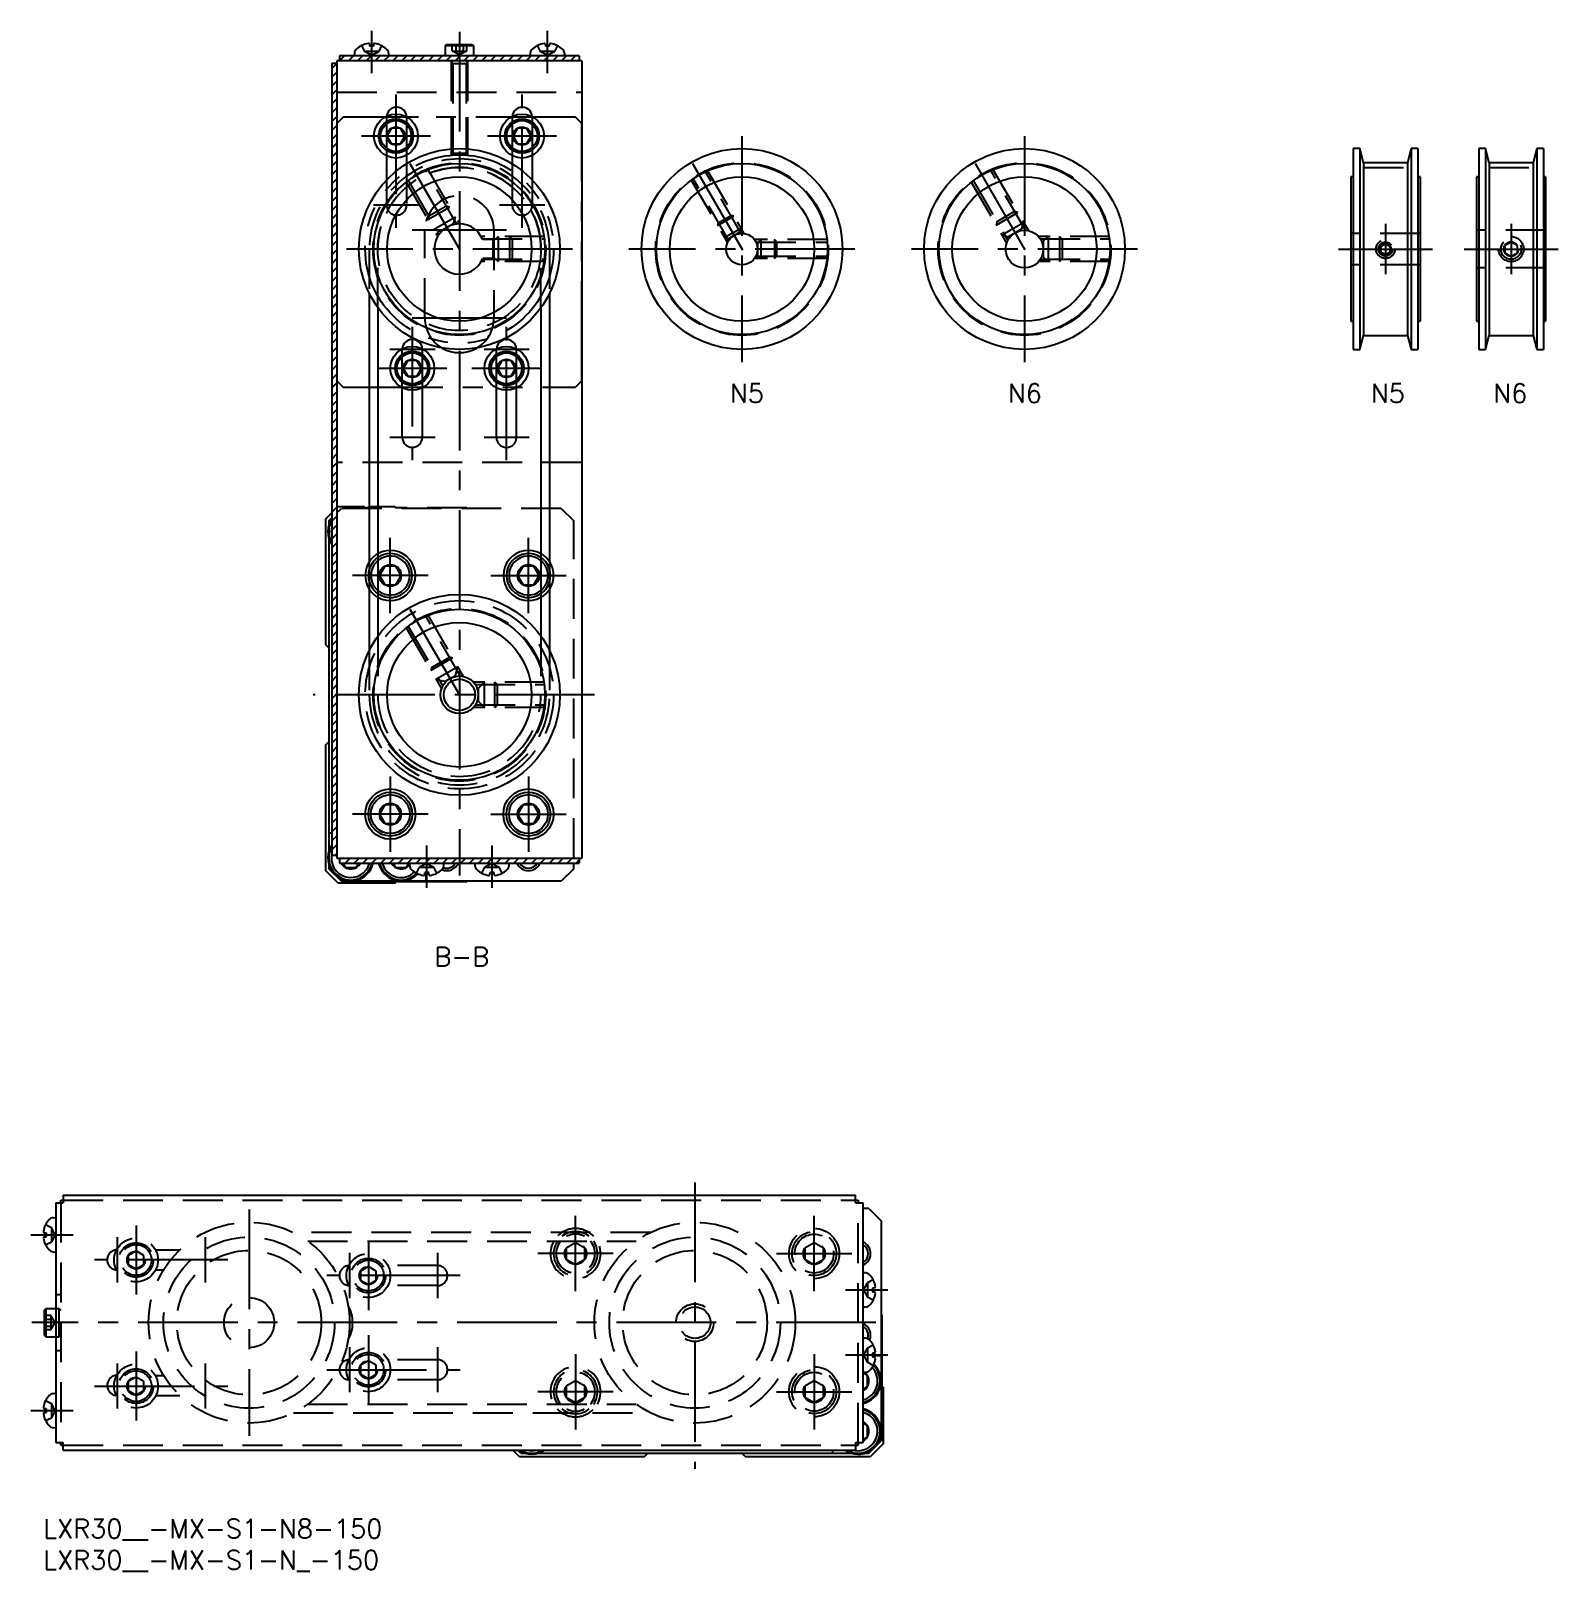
# Model space of a CAD drawing. Extents: x -2 to 470, y 292 to 579.
# Drawn here: x -2 to 241.3, y 291.7 to 537.1 of the extents above; entities that cross this region are included whole.
import ezdxf

# ---------------------------------------------------------------- set-up
doc = ezdxf.new("R2010")
doc.units = 0
doc.header["$LTSCALE"] = 0.5
for name, pattern in [('CENTER', [50.8, 31.75, -6.35, 6.35, -6.35]), ('DASHED', [19.05, 12.7, -6.35]), ('PHANTOM', [63.5, 31.75, -6.35, 6.35, -6.35, 6.35, -6.35])]:
    doc.linetypes.add(name, pattern=pattern)
for name, color, linetype in [('MSM_CENTER', 1, 'CENTER'), ('MSM_CONTINUOUS', 7, 'CONTINUOUS'), ('MSM_DASHED', 4, 'DASHED'), ('MSM_IMAGINARY', 6, 'PHANTOM'), ('MSM_NARROW', 5, 'CONTINUOUS'), ('MSM_PART_NUMBER', 7, 'CONTINUOUS')]:
    doc.layers.add(name, color=color, linetype=linetype)
doc.styles.get("Standard").update_dxf_attribs({"font": 'txt.shx', "height": 3, "bigfont": 'bigfont.shx'})

# ---------------------------------------------------------------- blocks, each defined once
blk = doc.blocks.new('*U18')
at = {"layer": 'MSM_PART_NUMBER'}
blk.add_text('LXR30__-MX-S1-N8-150', height=3, dxfattribs=at).set_placement((0, 297))
blk = doc.blocks.new('*U19')
at = {"layer": 'MSM_PART_NUMBER'}
blk.add_text('LXR30__-MX-S1-N_-150', height=3, dxfattribs=at).set_placement((0, 292))

msp = doc.modelspace()

# ---------------------------------------------------------------- linework, layer by layer
at = {"layer": 'MSM_CENTER'}
for p, q in [((52.26, 537.06), (52.26, 530.3)), ((66.26, 536.9), (66.26, 402.5)), ((80.26, 537.06), (80.26, 530.3)), ((56.15, 526.9), (56.15, 505.7)), ((76.24, 505.7), (76.24, 526.9)), ((59.77, 523.3), (52.57, 523.3)), ((79.86, 523.3), (72.66, 523.3)), ((61.65, 520.3), (50.65, 520.3)), ((81.74, 520.3), (70.74, 520.3)), ((111.26, 520.3), (111.26, 484.3)), ((156.26, 520.3), (156.26, 484.3)), ((58.39, 515.94), (67.26, 500.57)), ((103.39, 515.94), (112.26, 500.57)), ((148.39, 515.94), (157.26, 500.57)), ((59.77, 509.3), (52.57, 509.3)), ((79.86, 509.3), (72.66, 509.3)), ((213.76, 506.3), (213.76, 498.3)), ((233.76, 506.3), (233.76, 498.3)), ((73.76, 505.3), (58.76, 505.3)), ((84.26, 502.3), (48.26, 502.3)), ((129.26, 502.3), (93.26, 502.3)), ((174.26, 502.3), (138.26, 502.3)), ((206.26, 502.3), (221.26, 502.3)), ((226.26, 502.3), (241.26, 502.3)), ((73.76, 491.3), (58.76, 491.3)), ((58.76, 489.9), (58.76, 468.7)), ((73.76, 468.7), (73.76, 489.9)), ((62.38, 486.3), (55.18, 486.3)), ((77.38, 486.3), (70.18, 486.3)), ((64.26, 483.3), (53.26, 483.3)), ((79.26, 483.3), (68.26, 483.3)), ((62.38, 472.3), (55.18, 472.3)), ((77.38, 472.3), (70.18, 472.3)), ((55.26, 444.3), (55.26, 456.3)), ((77.26, 444.3), (77.26, 456.3)), ((61.26, 450.3), (49.26, 450.3)), ((71.26, 450.3), (83.26, 450.3)), ((58.39, 444.94), (67.26, 429.57)), ((87.76, 431.3), (42.96, 431.3)), ((55.26, 418.3), (55.26, 406.3)), ((77.26, 418.3), (77.26, 406.3)), ((61.26, 412.3), (49.26, 412.3)), ((71.26, 412.3), (83.26, 412.3)), ((61.06, 400.54), (61.06, 407.3)), ((71.46, 400.54), (71.46, 407.3)), ((103.76, 353.6), (103.76, 308)), ((32.76, 349.3), (32.76, 313.3)), ((14.76, 346.78), (14.76, 335.78)), ((84.76, 336.3), (84.76, 348.3)), ((122.76, 336.3), (122.76, 348.3)), ((-2, 345.3), (4.76, 345.3)), ((11.76, 344.9), (11.76, 337.7)), ((25.76, 344.9), (25.76, 337.7)), ((51.76, 344.3), (51.76, 333.3)), ((29.36, 341.28), (8.16, 341.28)), ((48.76, 342.42), (48.76, 335.22)), ((62.76, 342.42), (62.76, 335.22)), ((90.76, 342.3), (78.76, 342.3)), ((116.76, 342.3), (128.76, 342.3)), ((66.36, 338.8), (45.16, 338.8)), ((134.52, 336.5), (127.76, 336.5)), ((132.56, 331.3), (-1.84, 331.3)), ((51.76, 329.3), (51.76, 318.3)), ((14.76, 326.69), (14.76, 315.69)), ((48.76, 327.42), (48.76, 320.22)), ((62.76, 327.42), (62.76, 320.22)), ((11.77, 324.81), (11.77, 317.61)), ((25.77, 324.81), (25.77, 317.61)), ((84.76, 326.3), (84.76, 314.3)), ((122.76, 326.3), (122.76, 314.3)), ((134.52, 326.1), (127.76, 326.1)), ((45.16, 323.8), (66.36, 323.8)), ((8.17, 321.19), (29.37, 321.19)), ((90.76, 320.3), (78.76, 320.3)), ((116.76, 320.3), (128.76, 320.3)), ((-2, 317.3), (4.76, 317.3))]:
    msp.add_line(p, q, dxfattribs=at)
at = {"layer": 'MSM_CONTINUOUS'}
for p, q in [((51.93, 534.98), (51.95, 534.6)), ((52.59, 534.98), (52.58, 534.6)), ((64.01, 534.65), (64.26, 534.9)), ((64.26, 534.9), (68.26, 534.9)), ((68.26, 534.9), (68.51, 534.65)), ((79.93, 534.98), (79.95, 534.6)), ((80.59, 534.98), (80.58, 534.6)), ((85.36, 533.1), (47.16, 533.1)), ((47.16, 533.1), (47.16, 532.3)), ((49.55, 533.5), (49.51, 533.1)), ((52.58, 534.6), (51.95, 534.6)), ((54.98, 533.5), (55.01, 533.1)), ((64.01, 534.65), (64.01, 533.1)), ((68.51, 534.65), (64.01, 534.65)), ((68.51, 534.65), (68.51, 533.1)), ((77.55, 533.5), (77.51, 533.1)), ((80.58, 534.6), (79.95, 534.6)), ((82.98, 533.5), (83.01, 533.1)), ((85.36, 533.1), (85.36, 532.3)), ((45.96, 531.9), (46.76, 531.9)), ((45.96, 531.9), (45.96, 405.7)), ((46.76, 532.3), (46.76, 405.3)), ((85.76, 532.3), (46.76, 532.3)), ((85.76, 532.3), (85.76, 405.3)), ((55.43, 521.55), (54.71, 520.3)), ((54.71, 520.3), (55.43, 519.05)), ((56.87, 521.55), (55.43, 521.55)), ((57.59, 520.3), (56.87, 521.55)), ((56.87, 519.05), (57.59, 520.3)), ((75.52, 521.55), (74.8, 520.3)), ((74.8, 520.3), (75.52, 519.05)), ((76.96, 521.55), (75.52, 521.55)), ((77.69, 520.3), (76.96, 521.55)), ((76.96, 519.05), (77.69, 520.3)), ((55.43, 519.05), (56.87, 519.05)), ((75.52, 519.05), (76.96, 519.05)), ((209.66, 518.3), (208.62, 518.3)), ((208.62, 518.3), (208.62, 486.3)), ((209.66, 518.3), (209.66, 486.3)), ((210.26, 516.05), (209.66, 518.3)), ((217.86, 518.3), (217.26, 516.05)), ((218.9, 518.3), (217.86, 518.3)), ((217.86, 518.3), (217.86, 486.3)), ((218.9, 518.3), (218.9, 486.3)), ((228.62, 518.3), (228.62, 486.3)), ((229.66, 518.3), (228.62, 518.3)), ((229.66, 518.3), (229.66, 486.3)), ((230.26, 516.05), (229.66, 518.3)), ((237.86, 518.3), (237.26, 516.05)), ((237.86, 518.3), (237.86, 486.3)), ((238.9, 518.3), (237.86, 518.3)), ((238.9, 518.3), (238.9, 486.3)), ((54.66, 517.13), (54.66, 513.32)), ((57.86, 517.25), (57.86, 515.92)), ((74.66, 517.18), (74.66, 515.92)), ((77.86, 517.2), (77.86, 513.32)), ((210.26, 516.05), (210.26, 488.55)), ((217.26, 516.05), (210.26, 516.05)), ((217.26, 516.05), (217.26, 488.55)), ((237.26, 516.05), (230.26, 516.05)), ((230.26, 516.05), (230.26, 488.55)), ((237.26, 516.05), (237.26, 488.55)), ((208.26, 513.8), (208.26, 490.8)), ((208.62, 513.8), (208.26, 513.8)), ((219.26, 513.8), (218.9, 513.8)), ((219.26, 513.8), (219.26, 490.8)), ((228.26, 513.8), (228.26, 490.8)), ((228.62, 513.8), (228.26, 513.8)), ((239.26, 513.8), (238.9, 513.8)), ((239.26, 513.8), (239.26, 490.8)), ((71.66, 503.8), (69.97, 503.8)), ((71.66, 500.8), (71.66, 503.8)), ((71.66, 500.8), (69.97, 500.8)), ((51.91, 495.23), (51.91, 438.37)), ((80.61, 495.23), (80.61, 438.37)), ((53.27, 492.96), (53.27, 440.64)), ((79.25, 492.96), (79.25, 440.64)), ((208.26, 490.8), (208.62, 490.8)), ((218.9, 490.8), (219.26, 490.8)), ((228.26, 490.8), (228.62, 490.8)), ((238.9, 490.8), (239.26, 490.8)), ((209.66, 486.3), (210.26, 488.55)), ((210.26, 488.55), (217.26, 488.55)), ((217.26, 488.55), (217.86, 486.3)), ((229.66, 486.3), (230.26, 488.55)), ((230.26, 488.55), (237.26, 488.55)), ((237.26, 488.55), (237.86, 486.3)), ((208.62, 486.3), (209.66, 486.3)), ((217.86, 486.3), (218.9, 486.3)), ((228.62, 486.3), (229.66, 486.3)), ((237.86, 486.3), (238.9, 486.3)), ((58.04, 484.55), (57.32, 483.3)), ((59.48, 484.55), (58.04, 484.55)), ((60.2, 483.3), (59.48, 484.55)), ((73.04, 484.55), (72.32, 483.3)), ((74.48, 484.55), (73.04, 484.55)), ((75.2, 483.3), (74.48, 484.55)), ((57.32, 483.3), (58.04, 482.05)), ((58.04, 482.05), (59.48, 482.05)), ((59.48, 482.05), (60.2, 483.3)), ((72.32, 483.3), (73.04, 482.05)), ((73.04, 482.05), (74.48, 482.05)), ((74.48, 482.05), (75.2, 483.3)), ((57.16, 472.3), (57.16, 480.19)), ((60.36, 472.3), (60.36, 480.19)), ((72.16, 472.3), (72.16, 480.19)), ((75.36, 472.3), (75.36, 480.19)), ((44.96, 459.3), (45.96, 460.3)), ((44.96, 459.3), (44.96, 439.3)), ((45.46, 459), (45.96, 459.5)), ((45.46, 459), (45.46, 458.34)), ((45.46, 456.26), (45.46, 406.34)), ((54.4, 451.8), (53.53, 450.3)), ((56.13, 451.8), (54.4, 451.8)), ((56.99, 450.3), (56.13, 451.8)), ((76.4, 451.8), (75.53, 450.3)), ((78.13, 451.8), (76.4, 451.8)), ((78.99, 450.3), (78.13, 451.8)), ((53.53, 450.3), (54.4, 448.8)), ((56.13, 448.8), (56.99, 450.3)), ((75.53, 450.3), (76.4, 448.8)), ((78.13, 448.8), (78.99, 450.3)), ((54.4, 448.8), (56.13, 448.8)), ((76.4, 448.8), (78.13, 448.8)), ((44.96, 439.3), (45.46, 438.8)), ((44.96, 423.3), (45.46, 423.8)), ((44.96, 423.3), (44.96, 403.3)), ((54.4, 413.8), (53.53, 412.3)), ((53.53, 412.3), (54.4, 410.8)), ((56.13, 413.8), (54.4, 413.8)), ((56.99, 412.3), (56.13, 413.8)), ((56.13, 410.8), (56.99, 412.3)), ((76.4, 413.8), (75.53, 412.3)), ((75.53, 412.3), (76.4, 410.8)), ((78.13, 413.8), (76.4, 413.8)), ((78.99, 412.3), (78.13, 413.8)), ((78.13, 410.8), (78.99, 412.3)), ((54.4, 410.8), (56.13, 410.8)), ((76.4, 410.8), (78.13, 410.8)), ((45.46, 409.3), (45.96, 409.3)), ((46.76, 405.7), (45.96, 405.7)), ((46.76, 405.3), (85.76, 405.3)), ((47.16, 405.3), (47.16, 404.5)), ((85.36, 405.3), (85.36, 404.5)), ((46.96, 401.3), (44.96, 403.3)), ((45.46, 404.26), (45.46, 403.6)), ((45.46, 403.6), (47.46, 401.6)), ((47.16, 404.5), (85.36, 404.5)), ((47.69, 404.5), (48.1, 403.8)), ((48.1, 403.8), (49.83, 403.8)), ((49.83, 403.8), (50.23, 404.5)), ((55.69, 404.5), (56.1, 403.8)), ((56.1, 403.8), (57.83, 403.8)), ((57.83, 403.8), (58.23, 404.5)), ((58.35, 404.1), (58.31, 404.5)), ((60.73, 402.62), (60.75, 403)), ((61.38, 403), (60.75, 403)), ((60.96, 401.6), (60.96, 403)), ((61.39, 402.62), (61.38, 403)), ((63.78, 404.1), (63.81, 404.5)), ((68.75, 404.1), (68.71, 404.5)), ((71.13, 402.62), (71.15, 403)), ((71.78, 403), (71.15, 403)), ((71.79, 402.62), (71.78, 403)), ((74.18, 404.1), (74.21, 404.5)), ((84.46, 403.6), (82.46, 401.6)), ((84.46, 403.6), (84.46, 404.5)), ((55.96, 401.3), (46.96, 401.3)), ((82.46, 401.6), (47.46, 401.6)), ((55.96, 401.3), (56.16, 401.5)), ((67.46, 401.5), (56.16, 401.5)), ((67.56, 401.6), (67.46, 401.5)), ((3.16, 351.6), (129.36, 351.6)), ((3.16, 351.6), (3.16, 350.4)), ((129.36, 350.4), (129.36, 351.6)), ((1.96, 350.4), (1.96, 312.2)), ((1.96, 350.4), (3.16, 350.4)), ((2.76, 350.8), (3.16, 350.8)), ((2.76, 350.4), (2.76, 350.8)), ((129.36, 350.8), (129.76, 350.8)), ((129.36, 350.4), (130.56, 350.4)), ((129.76, 350.8), (129.76, 350.4)), ((130.56, 312.2), (130.56, 350.4)), ((131.46, 349.5), (130.56, 349.5)), ((131.46, 349.5), (133.46, 347.5)), ((1.56, 348.01), (1.96, 348.05)), ((133.46, 347.5), (133.46, 312.5)), ((0.09, 345.63), (0.46, 345.62)), ((0.09, 344.97), (0.46, 344.98)), ((0.46, 345.62), (0.46, 344.98)), ((1.56, 342.59), (1.96, 342.55)), ((130.96, 339.21), (130.56, 339.25)), ((132.44, 336.83), (132.06, 336.82)), ((132.06, 336.82), (132.06, 336.18)), ((132.44, 336.17), (132.06, 336.18)), ((130.96, 333.79), (130.56, 333.75)), ((0.16, 333.3), (0.41, 333.55)), ((0.16, 329.3), (0.16, 333.3)), ((0.41, 333.55), (0.41, 329.05)), ((0.41, 333.55), (1.96, 333.55)), ((133.46, 332.6), (133.56, 332.5)), ((133.56, 332.5), (133.56, 321.2)), ((0.41, 329.05), (0.16, 329.3)), ((0.41, 329.05), (1.96, 329.05)), ((130.96, 328.81), (130.56, 328.85)), ((132.44, 326.43), (132.06, 326.42)), ((132.06, 326.42), (132.06, 325.78)), ((133.46, 326), (132.06, 326)), ((132.44, 325.77), (132.06, 325.78)), ((130.96, 323.39), (130.56, 323.35)), ((131.26, 322.87), (130.56, 323.27)), ((131.26, 321.13), (131.26, 322.87)), ((1.56, 320.01), (1.96, 320.05)), ((130.56, 320.73), (131.26, 321.13)), ((133.76, 321), (133.56, 321.2)), ((133.76, 321), (133.76, 312)), ((0.09, 317.63), (0.46, 317.62)), ((0.09, 316.97), (0.46, 316.98)), ((0.46, 317.62), (0.46, 316.98)), ((1.56, 314.59), (1.96, 314.55)), ((131.26, 314.87), (130.56, 315.27)), ((131.26, 313.13), (131.26, 314.87)), ((1.96, 312.2), (3.16, 312.2)), ((2.76, 311.8), (2.76, 312.2)), ((2.76, 311.8), (3.16, 311.8)), ((3.16, 311), (3.16, 312.2)), ((129.36, 312.2), (130.56, 312.2)), ((129.36, 312.2), (129.36, 311)), ((129.36, 311.8), (129.76, 311.8)), ((129.76, 312.2), (129.76, 311.8)), ((130.56, 312.73), (131.26, 313.13)), ((131.46, 310.5), (133.46, 312.5)), ((133.76, 312), (131.76, 310)), ((3.16, 311), (129.36, 311)), ((75.76, 310), (74.76, 311)), ((76.06, 310.5), (75.56, 311)), ((75.76, 310), (95.76, 310)), ((76.06, 310.5), (76.73, 310.5)), ((78.8, 310.5), (128.73, 310.5)), ((95.76, 310), (96.26, 310.5)), ((111.76, 310), (111.26, 310.5)), ((111.76, 310), (131.76, 310)), ((125.76, 310.5), (125.76, 311)), ((130.8, 310.5), (131.46, 310.5))]:
    msp.add_line(p, q, dxfattribs=at)
for centre, radius in [((56.15, 520.3), 3.5), ((56.15, 520.3), 2.75), ((56.15, 520.3), 2.45), ((76.24, 520.3), 3.5), ((76.24, 520.3), 2.75), ((76.24, 520.3), 2.45), ((56.15, 520.3), 1.44), ((76.24, 520.3), 1.44), ((66.26, 502.3), 16), ((111.26, 502.3), 16), ((156.26, 502.3), 16), ((66.26, 502.3), 13.62), ((111.26, 502.3), 13.62), ((156.26, 502.3), 13.62), ((66.26, 502.3), 11.5), ((111.26, 502.3), 11.5), ((156.26, 502.3), 11.5), ((111.26, 502.3), 2.5), ((156.26, 502.3), 3), ((58.76, 483.3), 3.5), ((58.76, 483.3), 2.75), ((73.76, 483.3), 3.5), ((73.76, 483.3), 2.75), ((58.76, 483.3), 2.45), ((58.76, 483.3), 1.44), ((73.76, 483.3), 2.45), ((73.76, 483.3), 1.44), ((55.26, 450.3), 1.73), ((77.26, 450.3), 1.73), ((66.26, 431.3), 16), ((66.26, 431.3), 13.62), ((66.26, 431.3), 11.5), ((66.26, 431.3), 3), ((66.26, 431.3), 2.5), ((55.26, 412.3), 4), ((55.26, 412.3), 3.5), ((55.26, 412.3), 3.1), ((77.26, 412.3), 4), ((77.26, 412.3), 3.5), ((77.26, 412.3), 3.1), ((55.26, 412.3), 1.73), ((77.26, 412.3), 1.73)]:
    msp.add_circle(centre, radius, dxfattribs=at)
for centre, radius, start, end in [((52.26, 531.6), 3.5, 98.5396, 133.4267), ((51.73, 534.78), 0.284, 44.1872, 87.0617), ((52.8, 534.78), 0.284, 92.9383, 135.8128), ((52.26, 531.6), 3.5, 46.5733, 81.4604), ((80.26, 531.6), 3.5, 98.5396, 133.4267), ((79.73, 534.78), 0.284, 44.1872, 87.0617), ((80.8, 534.78), 0.284, 92.9383, 135.8128), ((80.26, 531.6), 3.5, 46.5733, 81.4604), ((50.54, 533.42), 1, 133.4267, 175), ((53.98, 533.42), 1, 5, 46.5733), ((78.54, 533.42), 1, 133.4267, 175), ((81.98, 533.42), 1, 5, 46.5733), ((56.26, 523.3), 1.6, 1.8912, 173.8055), ((76.26, 523.3), 1.6, 3.7614, 175.5224), ((66.26, 502.3), 4, 22.0243, 337.9757), ((58.76, 486.3), 1.6, 4.1217, 175.8783), ((66.26, 491.3), 5.5, 239.963, 300.037), ((73.76, 486.3), 1.6, 4.1217, 175.8783), ((58.76, 472.3), 1.6, 180, 0), ((73.76, 472.3), 1.6, 180, 0), ((48.96, 457.3), 3.65, 145.2778, 214.7222), ((48.96, 457.3), 3.5, 148.9979, 211.0021), ((48.96, 457.3), 3.1, 165.4089, 194.5911), ((55.26, 450.3), 4, 240.1653, 119.8347), ((77.26, 450.3), 4, 60.1653, 299.8347), ((55.26, 450.3), 4, 133.4325, 226.5675), ((55.26, 450.3), 3.5, 141.7868, 218.2132), ((55.26, 450.3), 3.1, 152.5107, 207.4893), ((55.26, 450.3), 3.5, 235.3493, 124.6507), ((55.26, 450.3), 3.1, 230.0637, 129.9363), ((77.26, 450.3), 3.5, 55.3493, 304.6507), ((77.26, 450.3), 3.1, 50.0637, 309.9363), ((77.26, 450.3), 4, 313.4325, 46.5675), ((77.26, 450.3), 3.5, 321.7868, 38.2132), ((77.26, 450.3), 3.1, 332.5107, 27.4893), ((48.96, 405.3), 3.65, 145.2778, 347.3392), ((48.96, 405.3), 3.5, 148.9979, 346.787), ((48.96, 405.3), 3.1, 165.4089, 345.0448), ((48.96, 405.3), 1.73, 207.5085, 332.4915), ((56.96, 405.3), 3.65, 192.6608, 316.9242), ((56.96, 405.3), 3.5, 193.213, 316.1435), ((56.96, 405.3), 3.1, 194.9552, 314.3332), ((56.96, 405.3), 1.73, 207.5085, 322.4079), ((59.34, 404.18), 1, 185, 226.5733), ((61.06, 406), 3.5, 226.5733, 261.4604), ((60.53, 402.82), 0.284, 272.9383, 315.8128), ((61.6, 402.82), 0.284, 224.1872, 267.0617), ((61.06, 406), 3.5, 278.5396, 313.4267), ((62.78, 404.18), 1, 313.4267, 355), ((64.26, 405.3), 1.62, 249.5512, 330.4276), ((69.74, 404.18), 1, 185, 226.5733), ((71.46, 406), 3.5, 226.5733, 261.4604), ((70.93, 402.82), 0.284, 272.9383, 315.8128), ((72, 402.82), 0.284, 224.1872, 267.0617), ((71.46, 406), 3.5, 278.5396, 313.4267), ((73.18, 404.18), 1, 313.4267, 355), ((77.26, 405.3), 1.62, 209.5724, 330.4276), ((3.46, 345.3), 3.5, 136.5733, 171.4604), ((1.65, 347.02), 1, 95, 136.5733), ((0.28, 345.83), 0.284, 182.9383, 225.8128), ((0.28, 344.77), 0.284, 134.1872, 177.0617), ((3.46, 345.3), 3.5, 188.5396, 223.4267), ((129.76, 342.3), 1.62, 299.5724, 60.4276), ((1.65, 343.58), 1, 223.4267, 265), ((130.88, 338.22), 1, 43.4267, 85), ((129.06, 336.5), 3.5, 8.5396, 43.4267), ((132.24, 337.03), 0.284, 314.1872, 357.0617), ((132.24, 335.97), 0.284, 2.9383, 45.8128), ((130.88, 334.78), 1, 275, 316.5733), ((129.06, 336.5), 3.5, 316.5733, 351.4604), ((129.76, 329.3), 1.62, 339.5512, 60.4276), ((130.88, 327.82), 1, 43.4267, 85), ((129.06, 326.1), 3.5, 8.5396, 43.4267), ((132.24, 326.63), 0.284, 314.1872, 357.0617), ((129.76, 322), 3.65, 282.6608, 46.9242), ((129.76, 322), 3.5, 283.213, 46.1435), ((129.76, 322), 3.1, 284.9552, 44.3332), ((129.06, 326.1), 3.5, 316.5733, 351.4604), ((132.24, 325.57), 0.284, 2.9383, 45.8128), ((129.76, 322), 1.73, 297.5085, 52.4079), ((130.88, 324.38), 1, 275, 316.5733), ((3.46, 317.3), 3.5, 136.5733, 171.4604), ((1.65, 319.02), 1, 95, 136.5733), ((0.28, 317.83), 0.284, 182.9383, 225.8128), ((0.28, 316.77), 0.284, 134.1872, 177.0617), ((3.46, 317.3), 3.5, 188.5396, 223.4267), ((129.76, 314), 3.65, 235.2778, 77.3392), ((129.76, 314), 3.5, 238.9979, 76.787), ((129.76, 314), 3.1, 255.4089, 75.0448), ((1.65, 315.58), 1, 223.4267, 265), ((129.76, 314), 1.73, 297.5085, 62.4915), ((77.76, 314), 3.65, 235.2778, 304.7222), ((77.76, 314), 3.5, 238.9979, 301.0021), ((77.76, 314), 3.1, 255.4089, 284.5911)]:
    msp.add_arc(centre, radius, start, end, dxfattribs=at)
at = {"layer": 'MSM_DASHED'}
for p, q in [((65.11, 533.8), (65.11, 534.9)), ((65.68, 534.9), (65.68, 533.8)), ((66.84, 534.9), (66.84, 533.8)), ((67.42, 533.8), (67.42, 534.9)), ((50.65, 534.71), (51.12, 533.77)), ((52.26, 533.17), (51.12, 533.77)), ((53.41, 533.77), (51.12, 533.77)), ((52.26, 533.17), (53.41, 533.77)), ((53.87, 534.71), (53.41, 533.77)), ((65.11, 533.8), (67.42, 533.8)), ((66.26, 533.22), (65.26, 533.8)), ((67.26, 533.8), (66.26, 533.22)), ((78.65, 534.71), (79.12, 533.77)), ((80.26, 533.17), (79.12, 533.77)), ((81.41, 533.77), (79.12, 533.77)), ((80.26, 533.17), (81.41, 533.77)), ((81.87, 534.71), (81.41, 533.77)), ((64.95, 532.25), (65.2, 531.81)), ((64.96, 532.2), (64.96, 517.54)), ((67.56, 531.81), (64.96, 531.81)), ((65.2, 531.81), (65.2, 517.3)), ((67.57, 532.25), (67.32, 531.81)), ((67.32, 531.81), (67.32, 517.3)), ((67.56, 532.2), (67.56, 517.54)), ((46.76, 527.3), (85.76, 527.3)), ((54.66, 523.3), (54.66, 517.13)), ((57.86, 523.3), (57.86, 517.25)), ((74.66, 523.3), (74.66, 517.18)), ((77.86, 523.3), (77.86, 517.2)), ((57.86, 515.92), (57.86, 509.3)), ((67.56, 517.54), (64.96, 517.54)), ((65.2, 517.3), (64.96, 517.54)), ((67.32, 517.3), (65.2, 517.3)), ((67.32, 517.3), (67.56, 517.54)), ((74.66, 515.92), (74.66, 509.3)), ((210.26, 515.29), (217.26, 515.29)), ((230.26, 515.29), (237.26, 515.29)), ((54.66, 513.32), (54.66, 509.3)), ((57.73, 513.08), (62.8, 504.3)), ((58.03, 513.31), (63.03, 504.66)), ((65.84, 506.28), (60.84, 514.94)), ((61.19, 515.08), (66.26, 506.3)), ((77.86, 513.32), (77.86, 509.3)), ((103.13, 513.39), (108.96, 503.28)), ((109.17, 503.67), (103.44, 513.61)), ((111.11, 504.8), (105.38, 514.73)), ((105.73, 514.89), (111.56, 504.78)), ((147.73, 513.08), (153.41, 503.24)), ((148.03, 513.31), (153.6, 503.68)), ((156.4, 505.3), (150.84, 514.94)), ((151.19, 515.08), (156.88, 505.24)), ((61.24, 506.99), (64.71, 508.99)), ((61.4, 507.58), (64.12, 509.15)), ((64.71, 508.99), (64.12, 509.15)), ((151.74, 506.12), (155.21, 508.12)), ((151.9, 506.71), (154.62, 508.28)), ((155.21, 508.12), (154.62, 508.28)), ((61.4, 507.58), (61.24, 506.99)), ((62.15, 505.41), (65.62, 507.41)), ((63.18, 505.14), (65.34, 506.39)), ((65.34, 506.39), (65.62, 507.41)), ((107.37, 506.05), (109.96, 507.55)), ((107.48, 506.47), (107.37, 506.05)), ((107.48, 506.47), (109.54, 507.66)), ((108.46, 504.15), (111.06, 505.65)), ((109.96, 507.55), (109.54, 507.66)), ((110.88, 504.97), (111.06, 505.65)), ((151.9, 506.71), (151.74, 506.12)), ((152.65, 504.55), (156.12, 506.55)), ((153.68, 504.27), (155.84, 505.52)), ((155.84, 505.52), (156.12, 506.55)), ((60.76, 491.3), (60.76, 505.3)), ((62.15, 505.41), (63.18, 505.14)), ((79.86, 504.3), (69.73, 504.3)), ((69.92, 503.92), (79.92, 503.92)), ((72.41, 504.3), (71.66, 503.55)), ((71.66, 503.55), (71.66, 501.05)), ((71.76, 505.3), (71.76, 491.3)), ((72.41, 504.3), (72.41, 500.3)), ((74.66, 503.87), (74.23, 504.3)), ((74.23, 504.3), (74.23, 500.3)), ((74.66, 503.87), (74.66, 500.73)), ((108.46, 504.15), (109.15, 503.97)), ((109.15, 503.97), (110.88, 504.97)), ((124.86, 503.8), (113.26, 503.8)), ((113.5, 503.42), (124.92, 503.42)), ((114.26, 503.8), (113.76, 503.3)), ((113.76, 503.3), (113.76, 501.3)), ((114.26, 503.8), (114.26, 500.8)), ((116.76, 503.49), (116.45, 503.8)), ((116.45, 503.8), (116.45, 500.8)), ((116.76, 503.49), (116.76, 501.11)), ((152.65, 504.55), (153.68, 504.27)), ((169.86, 504.3), (158.5, 504.3)), ((158.79, 503.92), (169.92, 503.92)), ((160.01, 504.3), (159.26, 503.55)), ((159.26, 503.55), (159.26, 501.05)), ((160.01, 504.3), (160.01, 500.3)), ((162.26, 503.87), (161.83, 504.3)), ((161.83, 504.3), (161.83, 500.3)), ((162.26, 503.87), (162.26, 500.73)), ((219.26, 504.8), (208.26, 504.8)), ((213.76, 503.17), (213.01, 502.73)), ((214.51, 502.73), (213.76, 503.17)), ((239.26, 505.3), (228.26, 505.3)), ((233.76, 503.45), (232.76, 502.88)), ((234.76, 502.88), (233.76, 503.45)), ((51.91, 502.3), (51.91, 495.23)), ((53.27, 492.96), (53.27, 502.3)), ((69.92, 500.68), (79.92, 500.68)), ((71.66, 501.05), (72.41, 500.3)), ((74.23, 500.3), (74.66, 500.73)), ((79.25, 492.96), (79.25, 502.3)), ((80.61, 502.3), (80.61, 495.23)), ((124.86, 500.8), (113.26, 500.8)), ((113.5, 501.18), (124.92, 501.18)), ((113.76, 501.3), (114.26, 500.8)), ((116.45, 500.8), (116.76, 501.11)), ((158.79, 500.68), (169.92, 500.68)), ((159.26, 501.05), (160.01, 500.3)), ((161.83, 500.3), (162.26, 500.73)), ((213.01, 502.73), (213.01, 501.87)), ((213.01, 501.87), (213.76, 501.43)), ((213.76, 501.43), (214.51, 501.87)), ((214.51, 501.87), (214.51, 502.73)), ((232.76, 502.88), (232.76, 501.72)), ((232.76, 501.72), (233.76, 501.15)), ((233.76, 501.15), (234.76, 501.72)), ((234.76, 501.72), (234.76, 502.88)), ((79.86, 500.3), (69.73, 500.3)), ((169.86, 500.3), (158.5, 500.3)), ((219.26, 499.8), (208.26, 499.8)), ((239.26, 499.3), (228.26, 499.3)), ((57.16, 480.19), (57.16, 486.3)), ((60.36, 480.19), (60.36, 486.3)), ((72.16, 480.19), (72.16, 486.3)), ((75.36, 480.19), (75.36, 486.3)), ((85.76, 468.3), (46.76, 468.3)), ((46.76, 461.1), (46.96, 461.3)), ((46.96, 461.3), (51.06, 461.3)), ((51.86, 461.3), (55.96, 461.3)), ((55.96, 461.3), (56.16, 461.1)), ((46.76, 460.3), (47.46, 461)), ((82.46, 461), (47.46, 461)), ((67.46, 461.1), (56.16, 461.1)), ((67.46, 461.1), (67.56, 461)), ((82.46, 461), (84.46, 459)), ((84.46, 405.3), (84.46, 459)), ((61.19, 444.08), (66.88, 434.24)), ((57.73, 442.08), (63.41, 432.24)), ((58.03, 442.31), (63.6, 432.68)), ((66.4, 434.3), (60.84, 443.94)), ((53.27, 440.64), (53.27, 431.3)), ((79.25, 440.64), (79.25, 431.3)), ((51.91, 438.37), (51.91, 431.3)), ((65.18, 437.17), (61.72, 435.17)), ((61.86, 435.69), (64.67, 437.31)), ((65.18, 437.17), (64.67, 437.31)), ((80.61, 438.37), (80.61, 431.3)), ((61.86, 435.69), (61.72, 435.17)), ((65.99, 435.76), (62.53, 433.76)), ((63.9, 433.4), (65.63, 434.4)), ((65.63, 434.4), (65.99, 435.76)), ((63.9, 433.4), (62.53, 433.76)), ((79.86, 433.3), (68.5, 433.3)), ((68.79, 432.92), (79.92, 432.92)), ((69.26, 432.3), (70.26, 433.3)), ((69.26, 432.3), (69.26, 430.3)), ((70.26, 429.3), (70.26, 433.3)), ((71.88, 429.3), (71.88, 433.3)), ((72.26, 432.92), (71.88, 433.3)), ((72.26, 432.92), (72.26, 429.68)), ((68.79, 429.68), (79.92, 429.68)), ((69.26, 430.3), (70.26, 429.3)), ((71.88, 429.3), (72.26, 429.68)), ((79.86, 429.3), (68.5, 429.3)), ((59.45, 402.89), (59.92, 403.83)), ((61.06, 404.43), (59.92, 403.83)), ((59.92, 403.83), (62.21, 403.83)), ((61.06, 404.43), (62.21, 403.83)), ((62.67, 402.89), (62.21, 403.83)), ((69.85, 402.89), (70.32, 403.83)), ((71.46, 404.43), (70.32, 403.83)), ((70.32, 403.83), (72.61, 403.83)), ((71.46, 404.43), (72.61, 403.83)), ((73.07, 402.89), (72.61, 403.83)), ((2.76, 350.4), (2.76, 312.2)), ((3.16, 350.8), (129.36, 350.8)), ((129.76, 312.2), (129.76, 350.4)), ((0.35, 346.91), (1.29, 346.44)), ((1.9, 345.3), (1.29, 346.44)), ((1.29, 346.44), (1.29, 344.15)), ((0.35, 343.69), (1.29, 344.15)), ((1.9, 345.3), (1.29, 344.15)), ((96.69, 345.65), (39.83, 345.65)), ((42.1, 344.29), (94.42, 344.29)), ((84.76, 344.03), (83.26, 343.17)), ((86.26, 343.17), (84.76, 344.03)), ((122.76, 344.03), (121.26, 343.17)), ((124.26, 343.17), (122.76, 344.03)), ((14.76, 342.72), (13.51, 342)), ((13.51, 342), (13.51, 340.56)), ((16.01, 342), (14.76, 342.72)), ((16.01, 340.56), (16.01, 342)), ((17.86, 342.9), (21.74, 342.9)), ((83.26, 343.17), (83.26, 341.43)), ((83.26, 341.43), (84.76, 340.57)), ((84.76, 340.57), (86.26, 341.43)), ((86.26, 341.43), (86.26, 343.17)), ((121.26, 343.17), (121.26, 341.43)), ((121.26, 341.43), (122.76, 340.57)), ((122.76, 340.57), (124.26, 341.43)), ((124.26, 341.43), (124.26, 343.17)), ((13.51, 340.56), (14.76, 339.84)), ((14.76, 339.84), (16.01, 340.56)), ((17.88, 339.7), (19.14, 339.7)), ((51.76, 340.24), (50.51, 339.52)), ((50.51, 339.52), (50.51, 338.08)), ((53.01, 339.52), (51.76, 340.24)), ((53.01, 338.08), (53.01, 339.52)), ((62.76, 340.4), (54.87, 340.4)), ((50.51, 338.08), (51.76, 337.36)), ((51.76, 337.36), (53.01, 338.08)), ((62.76, 337.2), (54.87, 337.2)), ((130.63, 336.5), (131.24, 337.64)), ((130.63, 336.5), (131.24, 335.35)), ((132.17, 338.11), (131.24, 337.64)), ((131.24, 337.64), (131.24, 335.35)), ((1.96, 335.81), (2.76, 335.81)), ((132.17, 334.89), (131.24, 335.35)), ((1.26, 332.45), (0.16, 332.45)), ((0.16, 331.88), (1.26, 331.88)), ((1.26, 330.15), (1.26, 332.45)), ((1.26, 332.3), (1.84, 331.3)), ((1.84, 331.3), (1.26, 330.3)), ((1.96, 333.55), (2.51, 333.55)), ((2.51, 329.05), (2.51, 333.55)), ((2.51, 333.55), (2.76, 333.3)), ((0.16, 330.72), (1.26, 330.72)), ((1.26, 330.15), (0.16, 330.15)), ((1.96, 329.05), (2.51, 329.05)), ((2.76, 329.3), (2.51, 329.05)), ((2.76, 326.79), (1.96, 326.79)), ((130.63, 326.1), (131.24, 327.24)), ((132.17, 327.71), (131.24, 327.24)), ((131.24, 327.24), (131.24, 324.95)), ((51.76, 325.24), (50.51, 324.52)), ((50.51, 324.52), (50.51, 323.08)), ((53.01, 324.52), (51.76, 325.24)), ((53.01, 323.08), (53.01, 324.52)), ((62.76, 325.4), (54.87, 325.4)), ((130.63, 326.1), (131.24, 324.95)), ((132.17, 324.49), (131.24, 324.95)), ((14.76, 322.63), (13.51, 321.91)), ((13.51, 321.91), (13.51, 320.47)), ((16.01, 321.91), (14.76, 322.63)), ((16.01, 320.47), (16.01, 321.91)), ((17.81, 322.9), (19.14, 322.9)), ((50.51, 323.08), (51.76, 322.36)), ((51.76, 322.36), (53.01, 323.08)), ((62.76, 322.2), (54.87, 322.2)), ((84.76, 322.03), (83.26, 321.17)), ((86.26, 321.17), (84.76, 322.03)), ((122.76, 322.03), (121.26, 321.17)), ((124.26, 321.17), (122.76, 322.03)), ((13.51, 320.47), (14.76, 319.74)), ((14.76, 319.74), (16.01, 320.47)), ((17.93, 319.7), (21.74, 319.7)), ((83.26, 321.17), (83.26, 319.43)), ((83.26, 319.43), (84.76, 318.57)), ((84.76, 318.57), (86.26, 319.43)), ((86.26, 319.43), (86.26, 321.17)), ((121.26, 321.17), (121.26, 319.43)), ((121.26, 319.43), (122.76, 318.57)), ((122.76, 318.57), (124.26, 319.43)), ((124.26, 319.43), (124.26, 321.17)), ((0.35, 318.91), (1.29, 318.44)), ((1.29, 318.44), (1.29, 316.15)), ((1.9, 317.3), (1.29, 318.44)), ((1.9, 317.3), (1.29, 316.15)), ((39.83, 316.95), (96.69, 316.95)), ((42.1, 318.31), (94.42, 318.31)), ((0.35, 315.69), (1.29, 316.15)), ((3.16, 311.8), (129.36, 311.8))]:
    msp.add_line(p, q, dxfattribs=at)
for centre, radius in [((66.26, 502.3), 13.75), ((66.26, 502.3), 12.99), ((111.26, 502.3), 13.75), ((156.26, 502.3), 13.75), ((213.76, 502.3), 1.5), ((213.76, 502.3), 1.12), ((213.76, 502.3), 0.866), ((233.76, 502.3), 2), ((233.76, 502.3), 1.62), ((233.76, 502.3), 1.15), ((66.26, 431.3), 15), ((66.26, 431.3), 13.75), ((32.76, 331.3), 16), ((103.76, 331.3), 16), ((122.76, 342.3), 4), ((14.76, 341.28), 3.5), ((14.76, 341.28), 2.75), ((14.76, 341.28), 2.45), ((32.76, 331.3), 13.62), ((84.76, 342.3), 1.73), ((103.76, 331.3), 13.62), ((122.76, 342.3), 3.5), ((122.76, 342.3), 3.1), ((122.76, 342.3), 1.73), ((14.76, 341.28), 1.44), ((32.76, 331.3), 11.5), ((51.76, 338.8), 3.5), ((51.76, 338.8), 2.75), ((51.76, 338.8), 2.45), ((103.76, 331.3), 11.5), ((51.76, 338.8), 1.44), ((32.76, 331.3), 4), ((103.76, 331.3), 3), ((103.76, 331.3), 2.5), ((51.76, 323.8), 3.5), ((51.76, 323.8), 2.75), ((14.76, 321.19), 3.5), ((14.76, 321.19), 2.75), ((51.76, 323.8), 2.45), ((51.76, 323.8), 1.44), ((122.76, 320.3), 4), ((14.76, 321.19), 2.45), ((14.76, 321.19), 1.44), ((84.76, 320.3), 1.73), ((122.76, 320.3), 3.5), ((122.76, 320.3), 3.1), ((122.76, 320.3), 1.73)]:
    msp.add_circle(centre, radius, dxfattribs=at)
for centre, radius, start, end in [((64.86, 532.2), 0.1, 0, 90), ((67.66, 532.2), 0.1, 90, 180), ((56.26, 523.3), 1.6, 173.8055, 180), ((56.26, 523.3), 1.6, 0, 1.8912), ((76.26, 523.3), 1.6, 175.5224, 180), ((76.26, 523.3), 1.6, 0, 3.7614), ((66.26, 502.3), 14.35, 0, 180), ((66.26, 502.3), 12.99, 0, 180), ((66.26, 505.3), 5.5, 0, 180), ((56.26, 509.3), 1.6, 180, 0), ((76.26, 509.3), 1.6, 180, 0), ((66.26, 491.3), 5.5, 180, 239.963), ((66.26, 491.3), 5.5, 300.037, 0), ((58.76, 486.3), 1.6, 175.8783, 180), ((58.76, 486.3), 1.6, 0, 4.1217), ((73.76, 486.3), 1.6, 175.8783, 180), ((73.76, 486.3), 1.6, 0, 4.1217), ((51.46, 461.6), 0.5, 216.8699, 323.1301), ((55.26, 450.3), 4, 119.8347, 133.4325), ((55.26, 450.3), 3.5, 124.6507, 141.7868), ((55.26, 450.3), 3.1, 129.9363, 152.5107), ((77.26, 450.3), 4, 46.5675, 60.1653), ((77.26, 450.3), 3.5, 38.2132, 55.3493), ((77.26, 450.3), 3.1, 27.4893, 50.0637), ((55.26, 450.3), 3.1, 207.4893, 230.0637), ((55.26, 450.3), 3.5, 218.2132, 235.3493), ((55.26, 450.3), 4, 226.5675, 240.1653), ((77.26, 450.3), 3.1, 309.9363, 332.5107), ((77.26, 450.3), 3.5, 304.6507, 321.7868), ((77.26, 450.3), 4, 299.8347, 313.4325), ((66.26, 431.3), 14.35, 180, 0), ((66.26, 431.3), 12.99, 180, 0), ((84.76, 342.3), 4, 43.4325, 136.5675), ((84.76, 342.3), 4, 150.1653, 29.8347), ((84.76, 342.3), 3.5, 145.3493, 34.6507), ((84.76, 342.3), 3.1, 140.0637, 39.9363), ((84.76, 342.3), 3.5, 51.7868, 128.2132), ((84.76, 342.3), 3.1, 62.5107, 117.4893), ((11.76, 341.3), 1.6, 93.7614, 265.5224), ((48.76, 338.8), 1.6, 94.1217, 265.8783), ((62.76, 338.8), 1.6, 270, 90), ((43.76, 331.3), 5.5, 329.963, 30.037), ((48.76, 323.8), 1.6, 94.1217, 265.8783), ((62.76, 323.8), 1.6, 270, 90), ((84.76, 320.3), 4, 330.1653, 209.8347), ((11.76, 321.3), 1.6, 91.8912, 263.8055), ((84.76, 320.3), 3.5, 325.3493, 214.6507), ((84.76, 320.3), 3.1, 320.0637, 219.9363), ((84.76, 320.3), 4, 223.4325, 316.5675), ((84.76, 320.3), 3.5, 231.7868, 308.2132), ((84.76, 320.3), 3.1, 242.5107, 297.4893)]:
    msp.add_arc(centre, radius, start, end, dxfattribs=at)
at = {"layer": 'MSM_IMAGINARY'}
for p, q in [((47.76, 523.3), (46.76, 522.3)), ((84.76, 523.3), (47.76, 523.3)), ((64.96, 523.3), (64.96, 517.24)), ((65.2, 523.3), (65.2, 517.3)), ((67.32, 523.3), (67.32, 517.3)), ((67.56, 523.3), (67.56, 517.24)), ((85.76, 522.3), (84.76, 523.3)), ((46.76, 522.3), (46.76, 481.3)), ((85.76, 481.3), (85.76, 522.3)), ((46.76, 481.3), (47.76, 480.3)), ((85.76, 481.3), (84.76, 480.3)), ((47.76, 480.3), (84.76, 480.3))]:
    msp.add_line(p, q, dxfattribs=at)
msp.add_circle((66.26, 502.3), 15, dxfattribs=at)
at = {"layer": 'MSM_NARROW'}
for p, q in [((47.18, 532.3), (47.98, 533.1)), ((48.59, 532.3), (49.39, 533.1)), ((50.01, 532.3), (50.81, 533.1)), ((51.42, 532.3), (52.22, 533.1)), ((52.84, 532.3), (53.64, 533.1)), ((54.25, 532.3), (55.05, 533.1)), ((55.67, 532.3), (56.47, 533.1)), ((57.08, 532.3), (57.88, 533.1)), ((58.49, 532.3), (59.29, 533.1)), ((59.91, 532.3), (60.71, 533.1)), ((61.32, 532.3), (62.12, 533.1)), ((62.74, 532.3), (63.54, 533.1)), ((64.15, 532.3), (64.95, 533.1)), ((65.57, 532.3), (66.37, 533.1)), ((66.98, 532.3), (67.78, 533.1)), ((68.39, 532.3), (69.19, 533.1)), ((69.81, 532.3), (70.61, 533.1)), ((71.22, 532.3), (72.02, 533.1)), ((72.64, 532.3), (73.44, 533.1)), ((74.05, 532.3), (74.85, 533.1)), ((75.46, 532.3), (76.26, 533.1)), ((76.88, 532.3), (77.68, 533.1)), ((78.29, 532.3), (79.09, 533.1)), ((79.71, 532.3), (80.51, 533.1)), ((81.12, 532.3), (81.92, 533.1)), ((82.54, 532.3), (83.34, 533.1)), ((83.95, 532.3), (84.75, 533.1)), ((45.96, 531.08), (46.76, 531.88)), ((45.96, 529.67), (46.76, 530.47)), ((45.96, 528.25), (46.76, 529.05)), ((45.96, 526.84), (46.76, 527.64)), ((45.96, 525.42), (46.76, 526.22)), ((45.96, 524.01), (46.76, 524.81)), ((45.96, 522.6), (46.76, 523.4)), ((45.96, 521.18), (46.76, 521.98)), ((45.96, 519.77), (46.76, 520.57)), ((45.96, 518.35), (46.76, 519.15)), ((45.96, 516.94), (46.76, 517.74)), ((45.96, 515.52), (46.76, 516.32)), ((45.96, 514.11), (46.76, 514.91)), ((45.96, 512.7), (46.76, 513.5)), ((45.96, 511.28), (46.76, 512.08)), ((45.96, 509.87), (46.76, 510.67)), ((45.96, 508.45), (46.76, 509.25)), ((45.96, 507.04), (46.76, 507.84)), ((45.96, 505.63), (46.76, 506.43)), ((45.96, 504.21), (46.76, 505.01)), ((45.96, 502.8), (46.76, 503.6)), ((45.96, 501.38), (46.76, 502.18)), ((45.96, 499.97), (46.76, 500.77)), ((45.96, 498.55), (46.76, 499.35)), ((45.96, 497.14), (46.76, 497.94)), ((45.96, 495.73), (46.76, 496.53)), ((45.96, 494.31), (46.76, 495.11)), ((45.96, 492.9), (46.76, 493.7)), ((45.96, 491.48), (46.76, 492.28)), ((45.96, 490.07), (46.76, 490.87)), ((45.96, 488.65), (46.76, 489.45)), ((45.96, 487.24), (46.76, 488.04)), ((45.96, 485.83), (46.76, 486.63)), ((45.96, 484.41), (46.76, 485.21)), ((45.96, 483), (46.76, 483.8)), ((45.96, 481.58), (46.76, 482.38)), ((45.96, 480.17), (46.76, 480.97)), ((45.96, 478.75), (46.76, 479.55)), ((45.96, 477.34), (46.76, 478.14)), ((45.96, 475.93), (46.76, 476.73)), ((45.96, 474.51), (46.76, 475.31)), ((45.96, 473.1), (46.76, 473.9)), ((45.96, 471.68), (46.76, 472.48)), ((45.96, 470.27), (46.76, 471.07)), ((45.96, 468.86), (46.76, 469.66)), ((45.96, 467.44), (46.76, 468.24)), ((45.96, 466.03), (46.76, 466.83)), ((45.96, 464.61), (46.76, 465.41)), ((45.96, 463.2), (46.76, 464)), ((45.96, 461.78), (46.76, 462.58)), ((45.96, 460.37), (46.76, 461.17)), ((45.96, 458.96), (46.76, 459.76)), ((45.96, 457.54), (46.76, 458.34)), ((45.96, 456.13), (46.76, 456.93)), ((45.96, 454.71), (46.76, 455.51)), ((45.96, 453.3), (46.76, 454.1)), ((45.96, 451.88), (46.76, 452.68)), ((45.96, 450.47), (46.76, 451.27)), ((45.96, 449.06), (46.76, 449.86)), ((45.96, 447.64), (46.76, 448.44)), ((45.96, 446.23), (46.76, 447.03)), ((45.96, 444.81), (46.76, 445.61)), ((45.96, 443.4), (46.76, 444.2)), ((45.96, 441.99), (46.76, 442.79)), ((45.96, 440.57), (46.76, 441.37)), ((45.96, 439.16), (46.76, 439.96)), ((45.96, 437.74), (46.76, 438.54)), ((45.96, 436.33), (46.76, 437.13)), ((45.96, 434.91), (46.76, 435.71)), ((45.96, 433.5), (46.76, 434.3)), ((45.96, 432.09), (46.76, 432.89)), ((45.96, 430.67), (46.76, 431.47)), ((45.96, 429.26), (46.76, 430.06)), ((45.96, 427.84), (46.76, 428.64)), ((45.96, 426.43), (46.76, 427.23)), ((45.96, 425.01), (46.76, 425.81)), ((45.96, 423.6), (46.76, 424.4)), ((45.96, 422.19), (46.76, 422.99)), ((45.96, 420.77), (46.76, 421.57)), ((45.96, 419.36), (46.76, 420.16)), ((45.96, 417.94), (46.76, 418.74)), ((45.96, 416.53), (46.76, 417.33)), ((45.96, 415.12), (46.76, 415.92)), ((45.96, 413.7), (46.76, 414.5)), ((45.96, 412.29), (46.76, 413.09)), ((45.96, 410.87), (46.76, 411.67)), ((45.96, 409.46), (46.76, 410.26)), ((45.96, 408.04), (46.76, 408.84)), ((45.96, 406.63), (46.76, 407.43)), ((46.45, 405.7), (46.76, 406.02)), ((47.16, 405), (47.46, 405.3)), ((48.07, 404.5), (48.87, 405.3)), ((49.49, 404.5), (50.29, 405.3)), ((50.9, 404.5), (51.7, 405.3)), ((52.32, 404.5), (53.12, 405.3)), ((53.73, 404.5), (54.53, 405.3)), ((55.14, 404.5), (55.94, 405.3)), ((56.56, 404.5), (57.36, 405.3)), ((57.97, 404.5), (58.77, 405.3)), ((59.39, 404.5), (60.19, 405.3)), ((60.8, 404.5), (61.6, 405.3)), ((62.22, 404.5), (63.02, 405.3)), ((63.63, 404.5), (64.43, 405.3)), ((65.04, 404.5), (65.84, 405.3)), ((66.46, 404.5), (67.26, 405.3)), ((67.87, 404.5), (68.67, 405.3)), ((69.29, 404.5), (70.09, 405.3)), ((70.7, 404.5), (71.5, 405.3)), ((72.12, 404.5), (72.92, 405.3)), ((73.53, 404.5), (74.33, 405.3)), ((74.94, 404.5), (75.74, 405.3)), ((76.36, 404.5), (77.16, 405.3)), ((77.77, 404.5), (78.57, 405.3)), ((79.19, 404.5), (79.99, 405.3)), ((80.6, 404.5), (81.4, 405.3)), ((82.01, 404.5), (82.81, 405.3)), ((83.43, 404.5), (84.23, 405.3)), ((84.84, 404.5), (85.36, 405.02))]:
    msp.add_line(p, q, dxfattribs=at)
for centre, start, end in [((64.26, 405.3), 246.75, 336.4218), ((77.26, 405.3), 203.5782, 336.4218), ((129.76, 342.3), 293.5782, 66.4218), ((129.76, 329.3), 336.75, 66.4218)]:
    msp.add_arc(centre, 2, start, end, dxfattribs=at)

# ---------------------------------------------------------------- block references
at = {"layer": 'MSM_CONTINUOUS'}
for name in ['*U18', '*U19']:
    msp.add_blockref(name, (0, 0), dxfattribs=at)

# ---------------------------------------------------------------- texts
at = {"layer": 'MSM_PART_NUMBER'}
for s, p in [('N5', (109.36, 477.84)), ('N6', (153.63, 477.84)), ('N5', (211.44, 477.84)), ('N6', (230.94, 477.84)), ('B-B', (62.26, 388.1))]:
    msp.add_text(s, height=3, dxfattribs=at).set_placement(p)

doc.saveas('drawing.dxf')
